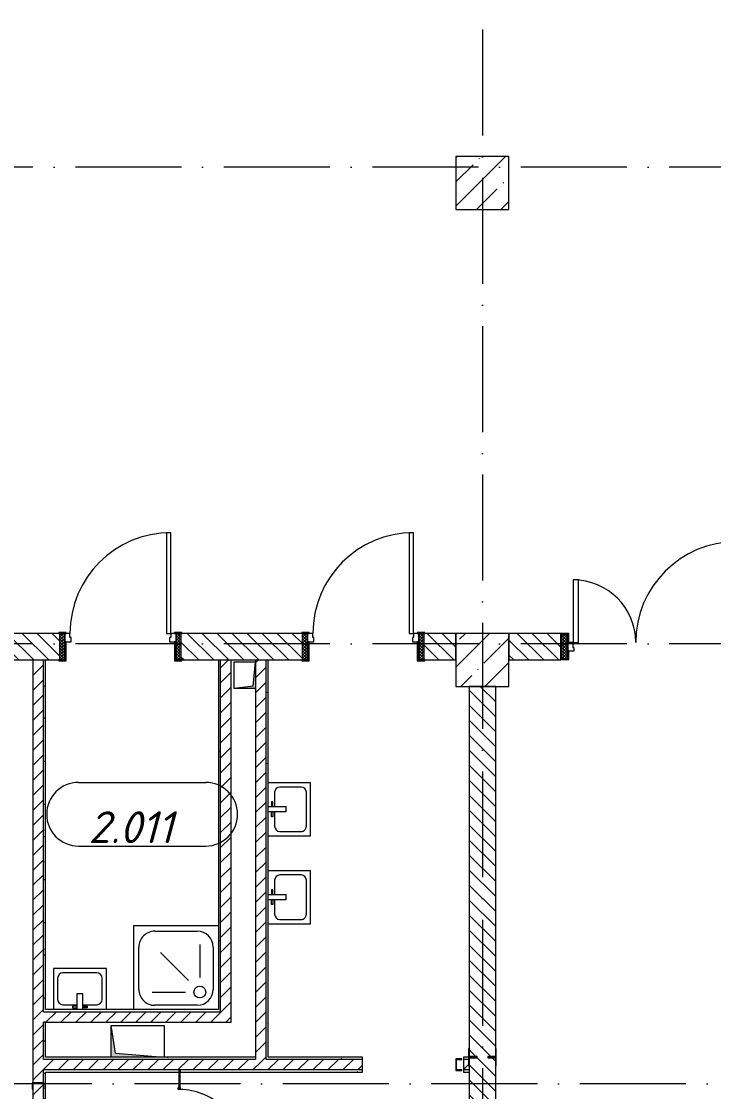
# Model space of a CAD drawing. Header units: millimetres. Extents: x -6467 to 106027, y -7090 to 195095.
# Drawn here: x 13603 to 20130, y 58857 to 68956 of the extents above; entities that cross this region are included whole.
import ezdxf

# ---------------------------------------------------------------- set-up
doc = ezdxf.new("R2010")
doc.units = ezdxf.units.MM
doc.linetypes.add('50_200_ШТРИХ_1Т_ш5_п1_п1_', pattern=[1400, 1000, -200, 0, -200])
for name, color, linetype, lineweight, true_color in [('A-AREA-IDEN-1', 7, 'Continuous', 9, 0xaaaaaa), ('A-DOOR-1', 7, 'Continuous', 5, 0xaaaaaa), ('A-DOOR-FRAM-1', 7, 'Continuous', 9, 0xaaaaaa), ('A-DOOR-OPNG-1', 7, 'Continuous', 30, 0xaaaaaa), ('A-GENM-1', 7, 'Continuous', 9, 0xaaaaaa), ('A-GENM-2', 7, 'Continuous', 20, 0xaaaaaa), ('A-WALL-2', 7, 'Continuous', 5, 0xaaaaaa), ('A-WALL-FNSH-2', 7, 'Continuous', 5, 0xaaaaaa), ('I-WALL-1', 7, 'Continuous', 5, 0x787878), ('M-EQPM-1', 7, 'Continuous', 9, 0xaaaaaa), ('M-EQPM-2', 7, 'Continuous', 9, 0xe2e2e2), ('P-SANR-FIXT-1', 7, 'Continuous', 9, 0xaaaaaa), ('Оси-3', 7, '50_200_ШТРИХ_1Т_ш5_п1_п1_', 9, 0xaaaaaa)]:
    doc.layers.add(name, color=color, linetype=linetype, lineweight=lineweight, true_color=true_color)
for name, color, linetype, lineweight in [('A-DOOR', 7, 'Continuous', 9), ('A-DOOR-2', 7, 'Continuous', 5), ('A-DOOR-FRAM', 7, 'Continuous', 9), ('A-DOOR-FRAM-2', 7, 'Continuous', 5), ('A-WALL', 7, 'Continuous', 5), ('A-WALL-FNSH-1', 7, 'Continuous', 5), ('I-WALL', 7, 'Continuous', 5), ('S-COLS', 7, 'Continuous', 9), ('S-COLS-1', 7, 'Continuous', 5)]:
    doc.layers.add(name, color=color, linetype=linetype, lineweight=lineweight)
doc.styles.add('ISOCPEUR_I', font='isocpeui.ttf', dxfattribs={"height": 300})
pattern_1 = [(135, (0, 0), (-70.71068, -70.71068), [])]
pattern_2 = [(135, (1751.41, 189.685), (-14.14214, -14.14214), []), (225, (1751.41, 189.685), (14.14214, -14.14214), [])]
pattern_3 = [(45, (-371.384, 189.685), (-14.1421, 14.1421), []), (135, (-371.384, 189.685), (-14.1421, -14.1421), [])]
pattern_4 = [(45, (0, 0), (-70.71068, 70.71068), [])]
pattern_5 = [(0, (0, 0), (406.4, 101.6), [6.706, -298.094, 6.706, -298.094, -1625.6]), (0, (0, 0), (406.4, 101.6), [-609.6, 6.706, -602.894, 6.706, -298.094, -711.2]), (0, (0, 0), (406.4, 101.6), [-1524, 6.706, -196.494, 6.706, -501.294]), (120, (152.4, 50.8), (-291.18818, 301.15272), [6.706, -298.094, 6.706, -298.094, -1625.6]), (120, (152.4, 50.8), (-291.18818, 301.15272), [-609.6, 6.706, -602.894, 6.706, -298.094, -711.2]), (120, (152.4, 50.8), (-291.18818, 301.15272), [-1524, 6.706, -196.494, 6.706, -501.294]), (240, (203.2, 254), (-115.21182, -402.75272), [6.706, -298.094, 6.706, -298.094, -1625.6]), (240, (203.2, 254), (-115.21182, -402.75272), [-609.6, 6.706, -602.894, 6.706, -298.094, -711.2]), (240, (203.2, 254), (-115.21182, -402.75272), [-1524, 6.706, -196.494, 6.706, -501.294])]

# ---------------------------------------------------------------- blocks, each defined once
blk = doc.blocks.new('110_Дверь_СКБ_2Ст_Наружная1 - СОШ_Д-07_1760_1440_х2400мм_Все учебные помещения_ читальные залы-25548390-АИ_План этажа Радиаторы_2')
at = {"layer": 'A-DOOR-2'}
h = blk.add_hatch(dxfattribs=at)
h.set_pattern_fill('FP_120', color=256, style=0, pattern_type=2)
h.set_pattern_definition([(135, (1456.41, 189.685), (-14.14214, -14.14214), []), (225, (1456.41, 189.685), (14.14214, -14.14214), [])])
h.paths.add_polyline_path([(899.5, -115), (899.5, 115), (839.5, 115), (839.5, -115)])
at = {"layer": 'A-DOOR-FRAM-2'}
h = blk.add_hatch(dxfattribs=at)
h.set_pattern_fill('FP_121', color=256, style=0, pattern_type=2)
h.set_pattern_definition([(45, (-666.384, 189.685), (-14.1421, 14.1421), []), (135, (-666.384, 189.685), (-14.1421, -14.1421), [])])
h.paths.add_polyline_path([(-800.5, -115), (-800.5, 115), (-860.5, 115), (-860.5, -115)])
at = {"layer": 'A-DOOR'}
for p, q in [((789.5, 990), (739.5, 990)), ((739.5, 990), (739.5, 40)), ((789.5, 40), (789.5, 990)), ((-750.5, 630), (-750.5, 40)), ((-700.5, 630), (-750.5, 630)), ((-700.5, 40), (-700.5, 630)), ((-750.5, 40), (-700.5, 40)), ((739.5, 40), (789.5, 40))]:
    blk.add_line(p, q, dxfattribs=at)
at = {"layer": 'A-DOOR-2'}
for p, q in [((-792.5, 123), (-862.5, 123)), ((-862.5, 123), (-862.5, 115)), ((-862.5, 115), (-800.5, 115)), ((-800.5, 115), (-800.5, 40)), ((-792.5, 40), (-792.5, 123)), ((901.5, 123), (831.5, 123)), ((831.5, 123), (831.5, 40)), ((839.5, 40), (839.5, 115)), ((839.5, 115), (901.5, 115)), ((901.5, 115), (901.5, 123)), ((-800.5, 40), (-792.5, 40)), ((831.5, 40), (839.5, 40)), ((-792.5, -40), (-800.5, -40)), ((-800.5, -40), (-800.5, -115)), ((-792.5, -123), (-792.5, -40)), ((839.5, -40), (831.5, -40)), ((831.5, -40), (831.5, -123)), ((839.5, -115), (839.5, -40)), ((-862.5, -115), (-862.5, -123)), ((-800.5, -115), (-862.5, -115)), ((-862.5, -123), (-792.5, -123)), ((831.5, -123), (901.5, -123)), ((901.5, -115), (839.5, -115)), ((901.5, -123), (901.5, -115))]:
    blk.add_line(p, q, dxfattribs=at)
for centre, radius, start, end in [((789.5, 40), 950, 90, 180), ((-750.5, 40), 590, 0, 90)]:
    blk.add_arc(centre, radius, start, end, dxfattribs=at)
at = {"layer": 'A-DOOR-FRAM'}
for p, q in [((-800.5, 115), (-860.5, 115)), ((-860.5, 115), (-860.5, -115)), ((-800.5, -115), (-800.5, 115)), ((899.5, 115), (839.5, 115)), ((839.5, 115), (839.5, -115)), ((899.5, -115), (899.5, 115)), ((-750.5, 40), (-800.5, 40)), ((-800.5, 40), (-800.5, -40)), ((-750.5, -10), (-750.5, 40)), ((789.5, 40), (789.5, -10)), ((839.5, 40), (789.5, 40)), ((839.5, -40), (839.5, 40)), ((-800.5, -40), (-740.5, -40)), ((-740.5, -10), (-750.5, -10)), ((-740.5, -40), (-740.5, -10)), ((789.5, -10), (779.5, -10)), ((779.5, -10), (779.5, -40)), ((779.5, -40), (839.5, -40)), ((-860.5, -115), (-800.5, -115)), ((839.5, -115), (899.5, -115))]:
    blk.add_line(p, q, dxfattribs=at)
blk = doc.blocks.new('110_Дверь_СКБ_1Ст_Внутренняя - СОШ_Д-04_Дв_1150_900_x2100h_туалет для мальчиков_ туалет для девочек_EI30-25539806-АИ_План этажа Радиаторы_2')
at = {"layer": 'A-DOOR-2'}
h = blk.add_hatch(dxfattribs=at)
h.set_pattern_fill('FP_50', color=256, style=0, pattern_type=2)
h.set_pattern_definition(pattern_2)
h.paths.add_polyline_path([(587.5, -125), (587.5, 125), (537.5, 125), (537.5, -125)])
at = {"layer": 'A-DOOR-FRAM-2'}
h = blk.add_hatch(dxfattribs=at)
h.set_pattern_fill('FP_51', color=256, style=0, pattern_type=2)
h.set_pattern_definition(pattern_3)
h.paths.add_polyline_path([(-512.5, -125), (-512.5, 125), (-562.5, 125), (-562.5, -125)])
at = {"layer": 'A-DOOR'}
for p, q in [((487.5, 1075), (447.5, 1075)), ((447.5, 1075), (447.5, 125)), ((487.5, 125), (487.5, 1075)), ((447.5, 125), (487.5, 125))]:
    blk.add_line(p, q, dxfattribs=at)
at = {"layer": 'A-DOOR-2'}
blk.add_arc((487.5, 125), 950, 90, 180, dxfattribs=at)
at = {"layer": 'A-DOOR-FRAM'}
for p, q in [((-497.5, 133), (-567.5, 133)), ((-567.5, 133), (-567.5, 125)), ((-567.5, 125), (-497.5, 125)), ((-512.5, 125), (-562.5, 125)), ((-562.5, 125), (-562.5, -125)), ((-462.5, 125), (-512.5, 125)), ((-512.5, 125), (-512.5, 45)), ((-512.5, -125), (-512.5, 125)), ((-497.5, 125), (-512.5, 125)), ((-512.5, 125), (-512.5, 124)), ((-512.5, 124), (-497.5, 124)), ((-497.5, 125), (-497.5, 133)), ((-497.5, 124), (-497.5, 125)), ((-462.5, 85), (-462.5, 125)), ((487.5, 125), (487.5, 85)), ((537.5, 125), (487.5, 125)), ((592.5, 133), (522.5, 133)), ((522.5, 133), (522.5, 125)), ((537.5, 125), (522.5, 125)), ((522.5, 125), (522.5, 124)), ((522.5, 125), (592.5, 125)), ((522.5, 124), (537.5, 124)), ((537.5, 45), (537.5, 125)), ((587.5, 125), (537.5, 125)), ((537.5, 125), (537.5, -125)), ((537.5, 124), (537.5, 125)), ((587.5, -125), (587.5, 125)), ((592.5, 125), (592.5, 133)), ((-512.5, 45), (-452.5, 45)), ((-497.5, 45), (-512.5, 45)), ((-512.5, 45), (-512.5, -125)), ((-497.5, -125), (-497.5, 45)), ((-452.5, 85), (-462.5, 85)), ((-452.5, 45), (-452.5, 85)), ((487.5, 85), (477.5, 85)), ((477.5, 85), (477.5, 45)), ((477.5, 45), (537.5, 45)), ((537.5, 45), (522.5, 45)), ((522.5, 45), (522.5, -125)), ((537.5, -125), (537.5, 45)), ((-497.5, -125), (-567.5, -125)), ((-567.5, -125), (-567.5, -133)), ((-567.5, -133), (-497.5, -133)), ((-562.5, -125), (-512.5, -125)), ((-512.5, -125), (-497.5, -125)), ((-497.5, -133), (-497.5, -125)), ((522.5, -125), (537.5, -125)), ((592.5, -125), (522.5, -125)), ((522.5, -125), (522.5, -133)), ((522.5, -133), (592.5, -133)), ((537.5, -125), (587.5, -125)), ((592.5, -133), (592.5, -125))]:
    blk.add_line(p, q, dxfattribs=at)
blk = doc.blocks.new('110_Дверь_СКБ_1Ст_Внутренняя - СОШ_Д-04_Дв_1150_900_x2100h_туалет для мальчиков_ туалет для девочек-25540137-АИ_План этажа Радиаторы_2')
at = {"layer": 'A-DOOR-2'}
h = blk.add_hatch(dxfattribs=at)
h.set_pattern_fill('FP_50', color=256, style=0, pattern_type=2)
h.set_pattern_definition(pattern_2)
h.paths.add_polyline_path([(587.5, -125), (587.5, 125), (537.5, 125), (537.5, -125)])
at = {"layer": 'A-DOOR-FRAM-2'}
h = blk.add_hatch(dxfattribs=at)
h.set_pattern_fill('FP_51', color=256, style=0, pattern_type=2)
h.set_pattern_definition(pattern_3)
h.paths.add_polyline_path([(-512.5, -125), (-512.5, 125), (-562.5, 125), (-562.5, -125)])
at = {"layer": 'A-DOOR'}
for p, q in [((487.5, 1075), (447.5, 1075)), ((447.5, 1075), (447.5, 125)), ((487.5, 125), (487.5, 1075)), ((447.5, 125), (487.5, 125))]:
    blk.add_line(p, q, dxfattribs=at)
at = {"layer": 'A-DOOR-2'}
blk.add_arc((487.5, 125), 950, 90, 180, dxfattribs=at)
at = {"layer": 'A-DOOR-FRAM'}
for p, q in [((-497.5, 133), (-567.5, 133)), ((-567.5, 133), (-567.5, 125)), ((-567.5, 125), (-497.5, 125)), ((-512.5, 125), (-562.5, 125)), ((-562.5, 125), (-562.5, -125)), ((-462.5, 125), (-512.5, 125)), ((-512.5, 125), (-512.5, 45)), ((-512.5, -125), (-512.5, 125)), ((-497.5, 125), (-512.5, 125)), ((-512.5, 125), (-512.5, 124)), ((-512.5, 124), (-497.5, 124)), ((-497.5, 125), (-497.5, 133)), ((-497.5, 124), (-497.5, 125)), ((-462.5, 85), (-462.5, 125)), ((487.5, 125), (487.5, 85)), ((537.5, 125), (487.5, 125)), ((592.5, 133), (522.5, 133)), ((522.5, 133), (522.5, 125)), ((537.5, 125), (522.5, 125)), ((522.5, 125), (522.5, 124)), ((522.5, 125), (592.5, 125)), ((522.5, 124), (537.5, 124)), ((537.5, 45), (537.5, 125)), ((587.5, 125), (537.5, 125)), ((537.5, 125), (537.5, -125)), ((537.5, 124), (537.5, 125)), ((587.5, -125), (587.5, 125)), ((592.5, 125), (592.5, 133)), ((-512.5, 45), (-452.5, 45)), ((-497.5, 45), (-512.5, 45)), ((-512.5, 45), (-512.5, -125)), ((-497.5, -125), (-497.5, 45)), ((-452.5, 85), (-462.5, 85)), ((-452.5, 45), (-452.5, 85)), ((487.5, 85), (477.5, 85)), ((477.5, 85), (477.5, 45)), ((477.5, 45), (537.5, 45)), ((537.5, 45), (522.5, 45)), ((522.5, 45), (522.5, -125)), ((537.5, -125), (537.5, 45)), ((-497.5, -125), (-567.5, -125)), ((-567.5, -125), (-567.5, -133)), ((-567.5, -133), (-497.5, -133)), ((-562.5, -125), (-512.5, -125)), ((-512.5, -125), (-497.5, -125)), ((-497.5, -133), (-497.5, -125)), ((522.5, -125), (537.5, -125)), ((592.5, -125), (522.5, -125)), ((522.5, -125), (522.5, -133)), ((522.5, -133), (592.5, -133)), ((537.5, -125), (587.5, -125)), ((592.5, -133), (592.5, -125))]:
    blk.add_line(p, q, dxfattribs=at)
blk = doc.blocks.new('SND_2D_Раковина1 - 400х300-18442872-АИ_План этажа Радиаторы_2')
at = {"layer": 'P-SANR-FIXT-1'}
for p, q in [((-250, 220), (-250, -180)), ((250, 220), (-250, 220)), ((250, -180), (250, 220)), ((-210, 130), (-210, -70)), ((160, 180), (-160, 180)), ((210, -70), (210, 130)), ((-25, -180), (-25, -15)), ((-25, -15), (25, -15)), ((25, -15), (25, -180)), ((-160, -120), (-25, -120)), ((-70, -135), (-70, -150)), ((-25, -135), (-70, -135)), ((-70, -150), (-25, -150)), ((25, -120), (160, -120)), ((25, -135), (70, -135)), ((70, -150), (25, -150)), ((70, -135), (70, -150))]:
    blk.add_line(p, q, dxfattribs=at)
for centre, start, end in [((-160, 130), 90, 180), ((160, 130), 360, 90), ((-160, -70), 180, 270), ((160, -70), 270, 360)]:
    blk.add_arc(centre, 50, start, end, dxfattribs=at)
blk = doc.blocks.new('SND_2D_Душ - Прямоугольный 800x800-V214-АИ_План этажа Радиаторы_2')
at = {"layer": 'P-SANR-FIXT-1'}
for p, q in [((200, -50), (600, -50)), ((800, -350), (800, -10)), ((50, -600), (50, -200)), ((625, -175), (311, -175)), ((750, -200), (750, -350)), ((547, -547), (283, -283)), ((175, -625), (175, -311)), ((750, -350), (750, -600)), ((800, -800), (800, -350)), ((0, -800), (350, -800)), ((350, -750), (200, -750)), ((600, -750), (350, -750)), ((350, -800), (800, -800))]:
    blk.add_line(p, q, dxfattribs=at)
blk.add_circle((175, -175), 55.8, dxfattribs=at)
for centre, start, end in [((200, -200), 90, 180), ((600, -200), 360, 90), ((200, -600), 180, 270), ((600, -600), 270, 0)]:
    blk.add_arc(centre, 150, start, end, dxfattribs=at)
blk = doc.blocks.new('SND_2D_Раковина1 - 400х300-V215-АИ_План этажа Радиаторы_2')
at = {"layer": 'P-SANR-FIXT-1'}
for p, q in [((-250, 220), (-250, -165)), ((250, 220), (-250, 220)), ((250, -165), (250, 220)), ((-210, 130), (-210, -70)), ((160, 180), (-160, 180)), ((210, -70), (210, 130)), ((-25, -165), (-25, -15)), ((-25, -15), (25, -15)), ((25, -15), (25, -165)), ((-160, -120), (-25, -120)), ((-70, -135), (-70, -150)), ((-25, -135), (-70, -135)), ((-70, -150), (-25, -150)), ((25, -120), (160, -120)), ((25, -135), (70, -135)), ((70, -150), (25, -150)), ((70, -135), (70, -150))]:
    blk.add_line(p, q, dxfattribs=at)
for centre, start, end in [((-160, 130), 90, 180), ((160, 130), 360, 90), ((-160, -70), 180, 270), ((160, -70), 270, 360)]:
    blk.add_arc(centre, 50, start, end, dxfattribs=at)
blk = doc.blocks.new('DOR_ДУ_распашная__1Ст_Прямоугольная2 - Вн_Д-9_ДДГ 600х1850h_С_у-29177940-АИ_План этажа Радиаторы_2')
at = {"layer": 'A-DOOR-1'}
for p, q in [((-280, -6), (-266, 8)), ((-266, 8), (130, -388)), ((116, -402), (-280, -6)), ((130, -388), (116, -402))]:
    blk.add_line(p, q, dxfattribs=at)
blk.add_arc((-280, -6), 560, 315, 0, dxfattribs=at)
at = {"layer": 'A-DOOR-FRAM-1'}
for p, q in [((-300, 14), (-280, 14)), ((-280, 14), (-280, -6)), ((280, 14), (300, 14)), ((280, -6), (280, 14)), ((-280, -6), (-300, -6)), ((300, -6), (280, -6))]:
    blk.add_line(p, q, dxfattribs=at)
at = {"layer": 'A-DOOR-OPNG-1'}
for p, q in [((-300, -6), (-300, 14)), ((300, 14), (300, -6))]:
    blk.add_line(p, q, dxfattribs=at)
blk = doc.blocks.new('BSC_Колонна _Прямоугольная - 500х500-V288-АИ_План этажа Радиаторы_2')
at = {"layer": 'S-COLS-1'}
h = blk.add_hatch(dxfattribs=at)
h.set_pattern_fill('FP_184', color=256, style=0, pattern_type=2)
h.set_pattern_definition([(45, (-17950, -67431.04), (-228.0985, 228.0985), []), (45, (-17721.9, -67431.04), (-228.0985, 228.0985), [403.225, -80.645, 6.706, -73.939])])
h.paths.add_polyline_path([(-250, -250), (250, -250), (250, 250), (-250, 250)])
for p, q in [((250, 250), (-250, 250)), ((-250, 250), (-250, -250)), ((250, -250), (250, 250)), ((-250, -250), (250, -250))]:
    blk.add_line(p, q, dxfattribs=at)
blk = doc.blocks.new('Канал вертикальный прямоугольный - Шахта - значок проема-24087344-АИ_План этажа Радиаторы_2')
at = {"layer": 'M-EQPM-2'}
blk.add_hatch(color=256, dxfattribs=at).paths.add_polyline_path([(-150, -250), (-110, 210), (150, 250), (-150, 250), (-150, 245)])
at = {"layer": 'M-EQPM-1'}
for p, q in [((-150, -250), (-150, 250)), ((-150, 250), (150, 250)), ((-110, 210), (-150, -250)), ((-110, 210), (150, 250)), ((150, 250), (150, -250)), ((150, -250), (-150, -250))]:
    blk.add_line(p, q, dxfattribs=at)
blk = doc.blocks.new('Канал вертикальный прямоугольный - Шахта - значок проема-24087366-АИ_План этажа Радиаторы_2')
at = {"layer": 'M-EQPM-2'}
blk.add_hatch(color=256, dxfattribs=at).paths.add_polyline_path([(-100, 125), (-100, -125), (-77, 103), (100, 125)])
at = {"layer": 'M-EQPM-1'}
for p, q in [((-100, -125), (-100, 125)), ((-100, 125), (100, 125)), ((-77, 103), (-100, -125)), ((-77, 103), (100, 125)), ((100, 125), (100, -125)), ((100, -125), (-100, -125))]:
    blk.add_line(p, q, dxfattribs=at)
blk = doc.blocks.new('АР_Перемычка1 - АР_Перемычка-25548363-АИ_План этажа Радиаторы_2')
at = {"layer": 'A-GENM-1'}
blk.add_line((-350, -125), (-342, -125), dxfattribs=at)
blk = doc.blocks.new('АР_Перемычка1 - АР_Перемычка-25538977-АИ_План этажа Радиаторы_2')
at = {"layer": 'A-GENM-1'}
blk.add_line((-250, -125), (-243, -125), dxfattribs=at)
blk = doc.blocks.new('Фахверк 100_27 - Фахверк 100_1-25928460-АИ_План этажа Радиаторы_2')
at = {"layer": 'A-GENM-2'}
for p, q in [((2285, 81466), (2175, 81466)), ((2175, 81466), (2175, 81411)), ((2175, 81411), (2180, 81411)), ((2180, 81461), (2280, 81461)), ((2180, 81411), (2180, 81461)), ((2280, 81461), (2280, 81411)), ((2280, 81411), (2285, 81411)), ((2285, 81411), (2285, 81466))]:
    blk.add_line(p, q, dxfattribs=at)
blk = doc.blocks.new('Фахверк _газобетон торцы_877 - Фахверк _газобетон торцы_-26106065-АИ_План этажа Радиаторы_2')
at = {"layer": 'A-GENM-2'}
for p, q in [((41046, 11135), (40965, 11135)), ((40965, 11135), (40965, 11129)), ((40965, 11129), (41040, 11129)), ((41040, 11129), (41040, 11054)), ((41046, 11054), (41046, 11135)), ((41040, 11054), (41046, 11054)), ((41040, 10954), (41040, 10879)), ((41046, 10954), (41040, 10954)), ((41046, 10873), (41046, 10954)), ((41040, 10879), (40965, 10879)), ((40965, 10879), (40965, 10873)), ((40965, 10873), (41046, 10873))]:
    blk.add_line(p, q, dxfattribs=at)
blk = doc.blocks.new('Фахверк _газобетон торцы_878 - Фахверк _газобетон торцы_-26106085-АИ_План этажа Радиаторы_2')
at = {"layer": 'A-GENM-2'}
for p, q in [((41046, 105920), (40965, 105920)), ((40965, 105920), (40965, 105914)), ((40965, 105914), (41040, 105914)), ((41040, 105914), (41040, 105839)), ((41046, 105839), (41046, 105920)), ((41040, 105839), (41046, 105839)), ((41046, 105739), (41040, 105739)), ((41040, 105739), (41040, 105664)), ((41046, 105658), (41046, 105739)), ((41040, 105664), (40965, 105664)), ((40965, 105664), (40965, 105658)), ((40965, 105658), (41046, 105658))]:
    blk.add_line(p, q, dxfattribs=at)
blk = doc.blocks.new('Фахверк 100_33 - Фахверк 100_1-26106204-АИ_План этажа Радиаторы_2')
at = {"layer": 'A-GENM-2'}
for p, q in [((2285, 81466), (2175, 81466)), ((2175, 81466), (2175, 81411)), ((2175, 81411), (2180, 81411)), ((2180, 81461), (2280, 81461)), ((2180, 81411), (2180, 81461)), ((2280, 81461), (2280, 81411)), ((2280, 81411), (2285, 81411)), ((2285, 81411), (2285, 81466))]:
    blk.add_line(p, q, dxfattribs=at)
blk = doc.blocks.new('AAR_СКБ_Марка_помещения_1_5 ммп - Номер-27962133-АИ_План этажа Радиаторы_2')
at = {"layer": 'A-AREA-IDEN-1'}
for p, q in [((-2.987, 3), (3.013, 3)), ((-2.987, 0), (3.013, 0))]:
    blk.add_line(p, q, dxfattribs=at)
for centre, start, end in [((-2.987, 1.5), 90, 270), ((3.013, 1.5), 270, 90)]:
    blk.add_arc(centre, 1.5, start, end, dxfattribs=at)

msp = doc.modelspace()

# ---------------------------------------------------------------- hatches: boundary and pattern name
at = {"layer": 'I-WALL'}
h = msp.add_hatch(dxfattribs=at)
h.set_pattern_fill('FP_2', color=256, style=0, pattern_type=2)
h.set_pattern_definition(pattern_1)
h.paths.add_polyline_path([(20457, 62931), (20700, 62931), (20700, 63181), (20457, 63179), (20455, 62931)])
h.paths.add_polyline_path([(18690, 62931), (18690, 63181), (18200, 63181), (18200, 62931)])
h.paths.add_polyline_path([(17400, 62931), (17700, 62931), (17700, 63181), (17400, 63181)])
h.paths.add_polyline_path([(15110, 62931), (16250, 62931), (16250, 63181), (15110, 63181)])
h.paths.add_polyline_path([(13830, 62931), (13960, 62931), (13960, 63181), (13300, 63181), (13300, 62931), (13810, 62931)])
h = msp.add_hatch(dxfattribs=at)
h.set_pattern_fill('FP_4', color=256, style=0, pattern_type=2)
h.set_pattern_definition(pattern_4)
h.paths.add_polyline_path([(13810, 55431), (13810, 62931), (13710, 62931), (13710, 55431)])
h = msp.add_hatch(dxfattribs=at)
h.set_pattern_fill('FP_4', color=256, style=0, pattern_type=2)
h.set_pattern_definition(pattern_4)
h.paths.add_polyline_path([(15480, 59611), (15580, 59611), (15580, 62931), (15480, 62931), (15480, 59631)])
h = msp.add_hatch(dxfattribs=at)
h.set_pattern_fill('FP_4', color=256, style=0, pattern_type=2)
h.set_pattern_definition(pattern_4)
h.paths.add_polyline_path([(15910, 59161), (15910, 62931), (15810, 62931), (15810, 59161), (15870, 59161)])
h = msp.add_hatch(dxfattribs=at)
h.set_pattern_fill('FP_2', color=256, style=0, pattern_type=2)
h.set_pattern_definition(pattern_1)
h.paths.add_polyline_path([(18075, 55681), (18075, 62681), (17825, 62681), (17825, 55681)])
h = msp.add_hatch(dxfattribs=at)
h.set_pattern_fill('FP_4', color=256, style=0, pattern_type=2)
h.set_pattern_definition(pattern_4)
h.paths.add_polyline_path([(13830, 59511), (15580, 59511), (15580, 59611), (13810, 59611), (13810, 59511)])
h = msp.add_hatch(dxfattribs=at)
h.set_pattern_fill('FP_4', color=256, style=0, pattern_type=2)
h.set_pattern_definition(pattern_4)
h.paths.add_polyline_path([(13810, 59061), (15870, 59061), (15870, 59161), (13810, 59161)])
h = msp.add_hatch(dxfattribs=at)
h.set_pattern_fill('FP_4', color=256, style=0, pattern_type=2)
h.set_pattern_definition(pattern_4)
h.paths.add_polyline_path([(15870, 59061), (16820, 59061), (16820, 59161), (15870, 59161)])
h.paths.add_polyline_path([(17825, 59061), (17825, 59161), (17770, 59161), (17770, 59061)])
at = {"layer": 'I-WALL-1'}
h = msp.add_hatch(dxfattribs=at)
h.set_pattern_fill('FP_3', color=256, style=0, pattern_type=2)
h.set_pattern_definition(pattern_5)
h.paths.add_polyline_path([(13830, 55431), (13830, 57081), (13810, 57081), (13810, 55431)])
h.paths.add_polyline_path([(13810, 57093), (13830, 57093), (13830, 58071), (13810, 58071), (13810, 57410)])
h.paths.add_polyline_path([(13830, 58083), (13830, 59061), (13810, 59061), (13810, 58083)])
h.paths.add_polyline_path([(13810, 59161), (13830, 59161), (13830, 59511), (13810, 59511)])
h.paths.add_polyline_path([(13810, 59611), (13830, 59611), (13830, 62931), (13810, 62931), (13810, 60226)])
h = msp.add_hatch(dxfattribs=at)
h.set_pattern_fill('FP_3', color=256, style=0, pattern_type=2)
h.set_pattern_definition(pattern_5)
h.paths.add_polyline_path([(15480, 59631), (15480, 62931), (15460, 62931), (15460, 59631)])
h = msp.add_hatch(dxfattribs=at)
h.set_pattern_fill('FP_3', color=256, style=0, pattern_type=2)
h.set_pattern_definition(pattern_5)
h.paths.add_polyline_path([(15930, 59181), (15930, 62931), (15910, 62931), (15910, 59181)])
h = msp.add_hatch(dxfattribs=at)
h.set_pattern_fill('FP_3', color=256, style=0, pattern_type=2)
h.set_pattern_definition(pattern_5)
h.paths.add_polyline_path([(14455, 59611), (15480, 59611), (15480, 59631), (13830, 59631), (13830, 59611)])
h = msp.add_hatch(dxfattribs=at)
h.set_pattern_fill('FP_3', color=256, style=0, pattern_type=2)
h.set_pattern_definition(pattern_5)
h.paths.add_polyline_path([(13830, 59161), (15810, 59161), (15810, 59181), (13830, 59181)])
h = msp.add_hatch(dxfattribs=at)
h.set_pattern_fill('FP_3', color=256, style=0, pattern_type=2)
h.set_pattern_definition(pattern_5)
h.paths.add_polyline_path([(16116, 59161), (16820, 59161), (16820, 59181), (15910, 59181), (15910, 59161)])
h.paths.add_polyline_path([(17770, 59161), (17825, 59161), (17825, 59181), (17770, 59181)])
h = msp.add_hatch(dxfattribs=at)
h.set_pattern_fill('FP_3', color=256, style=0, pattern_type=2)
h.set_pattern_definition(pattern_5)
h.paths.add_polyline_path([(13830, 59041), (15088, 59041), (15088, 59061), (13830, 59061)])
h.paths.add_polyline_path([(15100, 59041), (15870, 59041), (15870, 59061), (15100, 59061)])
h = msp.add_hatch(dxfattribs=at)
h.set_pattern_fill('FP_3', color=256, style=0, pattern_type=2)
h.set_pattern_definition(pattern_5)
h.paths.add_polyline_path([(16116, 59041), (16820, 59041), (16820, 59061), (15870, 59061), (15870, 59041)])
h.paths.add_polyline_path([(17770, 59041), (17825, 59041), (17825, 59061), (17770, 59061)])
at = {"layer": 'S-COLS-1'}
h = msp.add_hatch(dxfattribs=at)
h.set_pattern_fill('FP_1', color=256, style=0, pattern_type=2)
h.set_pattern_definition([(45, (0, 0), (-228.0985, 228.0985), []), (45, (228.1, 0), (-228.0985, 228.0985), [403.225, -80.645, 6.706, -73.939])])
h.paths.add_polyline_path([(17777, 62681), (18200, 62681), (18200, 63181), (17700, 63181), (17700, 62681)])

# ---------------------------------------------------------------- linework, layer by layer
at = {"layer": 'A-WALL'}
for p, q in [((13955, 63181), (12865, 63181)), ((16245, 63181), (15115, 63181)), ((17700, 63181), (17405, 63181)), ((17700, 62931), (17700, 63181)), ((18690, 63181), (18200, 63181)), ((18200, 63181), (18200, 62931)), ((18690, 62931), (18690, 63181)), ((13300, 62931), (13955, 62931)), ((13810, 59611), (13810, 62931)), ((15115, 62931), (16245, 62931)), ((15480, 59611), (15480, 62931)), ((15910, 59161), (15910, 62931)), ((17405, 62931), (17700, 62931)), ((18200, 62931), (18690, 62931)), ((18075, 62681), (17825, 62681)), ((17825, 62681), (17825, 55681)), ((18075, 55681), (18075, 62681)), ((13810, 59611), (15480, 59611)), ((13810, 59161), (13810, 59511)), ((13830, 59511), (13810, 59511)), ((15810, 59161), (13810, 59161)), ((15810, 59181), (15810, 59161)), ((16820, 59161), (15910, 59161)), ((17825, 59161), (17770, 59161)), ((13810, 55431), (13810, 59061)), ((16820, 59061), (13810, 59061)), ((17825, 59061), (17770, 59061))]:
    msp.add_line(p, q, dxfattribs=at)
at = {"layer": 'A-WALL-2'}
for p, q in [((15088, 59061), (15088, 59041)), ((15100, 59061), (15100, 59041))]:
    msp.add_line(p, q, dxfattribs=at)
at = {"layer": 'A-WALL-FNSH-1'}
for p, q in [((13710, 62931), (13710, 55431)), ((13830, 59631), (13830, 62931)), ((15460, 62931), (15460, 59631)), ((15580, 59511), (15580, 62931)), ((15810, 62931), (15810, 62911)), ((15930, 59181), (15930, 62931)), ((15810, 62661), (15810, 59181)), ((15460, 59631), (13830, 59631)), ((13830, 59181), (13830, 59511)), ((13830, 59511), (15580, 59511)), ((14450, 59181), (13830, 59181)), ((15810, 59181), (14950, 59181)), ((16820, 59181), (15930, 59181)), ((16820, 59041), (16820, 59181)), ((17825, 59181), (17770, 59181)), ((17770, 59181), (17770, 59041)), ((13830, 58083), (13830, 59041)), ((13830, 59041), (15088, 59041)), ((15100, 59041), (16820, 59041)), ((17770, 59041), (17825, 59041))]:
    msp.add_line(p, q, dxfattribs=at)
at = {"layer": 'A-WALL-FNSH-2'}
for p, q in [((15088, 59041), (15088, 58896)), ((15100, 58896), (15100, 59041))]:
    msp.add_line(p, q, dxfattribs=at)
at = {"layer": 'S-COLS'}
for p, q in [((17700, 63181), (17700, 62931)), ((18200, 62931), (18200, 63181))]:
    msp.add_line(p, q, dxfattribs=at)
at = {"layer": 'S-COLS-1'}
for p, q in [((18200, 63181), (17700, 63181)), ((17700, 62931), (17700, 62681)), ((18200, 62681), (18200, 62931)), ((17700, 62681), (18200, 62681))]:
    msp.add_line(p, q, dxfattribs=at)
at = {"layer": 'Оси-3'}
for p, q in [((17950, 91281), (17950, 52458)), ((104718, 67581), (-5267, 67581)), ((104718, 63081), (-5267, 63081)), ((74472, 58931), (-5267, 58931))]:
    msp.add_line(p, q, dxfattribs=at)

# ---------------------------------------------------------------- block references
at = {"layer": 'A-AREA-IDEN-1', "xscale": 199.9999999999999, "yscale": 199.9999999999999, "zscale": 199.9999999999999}
msp.add_blockref('AAR_СКБ_Марка_помещения_1_5 ммп - Номер-27962133-АИ_План этажа Радиаторы_2', (14738, 61174), dxfattribs=at)
at = {"layer": 'A-DOOR-1', "rotation": 90.00000000000007}
msp.add_blockref('DOR_ДУ_распашная__1Ст_Прямоугольная2 - Вн_Д-9_ДДГ 600х1850h_С_у-29177940-АИ_План этажа Радиаторы_2', (15094, 58596), dxfattribs=at)
at = {"layer": 'A-DOOR-2'}
for name, p in [('110_Дверь_СКБ_1Ст_Внутренняя - СОШ_Д-04_Дв_1150_900_x2100h_туалет для мальчиков_ туалет для девочек_EI30-25539806-АИ_План этажа Радиаторы_2', (14523, 63056)), ('110_Дверь_СКБ_1Ст_Внутренняя - СОШ_Д-04_Дв_1150_900_x2100h_туалет для мальчиков_ туалет для девочек-25540137-АИ_План этажа Радиаторы_2', (16813, 63056)), ('110_Дверь_СКБ_2Ст_Наружная1 - СОШ_Д-07_1760_1440_х2400мм_Все учебные помещения_ читальные залы-25548390-АИ_План этажа Радиаторы_2', (19556, 63056))]:
    msp.add_blockref(name, p, dxfattribs=at)
at = {"layer": 'A-GENM-1'}
for name, p in [('АР_Перемычка1 - АР_Перемычка-25538977-АИ_План этажа Радиаторы_2', (13960, 63056)), ('АР_Перемычка1 - АР_Перемычка-25538977-АИ_План этажа Радиаторы_2', (16250, 63056)), ('АР_Перемычка1 - АР_Перемычка-25548363-АИ_План этажа Радиаторы_2', (18695, 63056)), ('Фахверк 100_33 - Фахверк 100_1-26106204-АИ_План этажа Радиаторы_2', (11530, -22528))]:
    msp.add_blockref(name, p, dxfattribs=at)
for name, p, rotation in [('Фахверк _газобетон торцы_878 - Фахверк _газобетон торцы_-26106085-АИ_План этажа Радиаторы_2', (-87839, 100227), 269.9999999999993), ('Фахверк 100_27 - Фахверк 100_1-25928460-АИ_План этажа Радиаторы_2', (99166, 56881), 90.00000000000203), ('Фахверк _газобетон торцы_877 - Фахверк _газобетон торцы_-26106065-АИ_План этажа Радиаторы_2', (28954, 18135), 90.00000000000074)]:
    msp.add_blockref(name, p, dxfattribs=dict(at, rotation=rotation))
at = {"layer": 'M-EQPM-1'}
for name, p, rotation in [('Канал вертикальный прямоугольный - Шахта - значок проема-24087366-АИ_План этажа Радиаторы_2', (15710, 62786), 180), ('Канал вертикальный прямоугольный - Шахта - значок проема-24087344-АИ_План этажа Радиаторы_2', (14700, 59331), 89.99999999999908)]:
    msp.add_blockref(name, p, dxfattribs=dict(at, rotation=rotation))
at = {"layer": 'P-SANR-FIXT-1'}
for name, p, rotation in [('SND_2D_Раковина1 - 400х300-18442872-АИ_План этажа Радиаторы_2', (16110, 61521), 270.0000000000002), ('SND_2D_Раковина1 - 400х300-18442872-АИ_План этажа Радиаторы_2', (16110, 60691), 270.0000000000002), ('SND_2D_Душ - Прямоугольный 800x800-V214-АИ_План этажа Радиаторы_2', (15460, 59621), 180)]:
    msp.add_blockref(name, p, dxfattribs=dict(at, rotation=rotation))
msp.add_blockref('SND_2D_Раковина1 - 400х300-V215-АИ_План этажа Радиаторы_2', (14154, 59797), dxfattribs=at)
at = {"layer": 'S-COLS'}
msp.add_blockref('BSC_Колонна _Прямоугольная - 500х500-V288-АИ_План этажа Радиаторы_2', (17950, 67431), dxfattribs=at)

# ---------------------------------------------------------------- texts
at = {"layer": 'A-AREA-IDEN-1', "insert": (14634, 61202), "char_height": 300, "width": 846, "attachment_point": 8, "line_spacing_factor": 1.139951, "style": 'ISOCPEUR_I'}
msp.add_mtext('\\pxqc,t8.46667,16.93333,25.4,33.86667,42.33333,50.8,59.26667,67.73333,76.2,84.66667,93.13333,101.6,110.06667,118.53333,127,135.46667,143.93333,152.4,160.86667,169.33333,177.8,186.26667,194.73333,203.2,211.66667,220.13333,228.6,237.06667,245.53333,254,262.46667,270.93333;{2.011}', dxfattribs=at)

doc.saveas('drawing.dxf')
